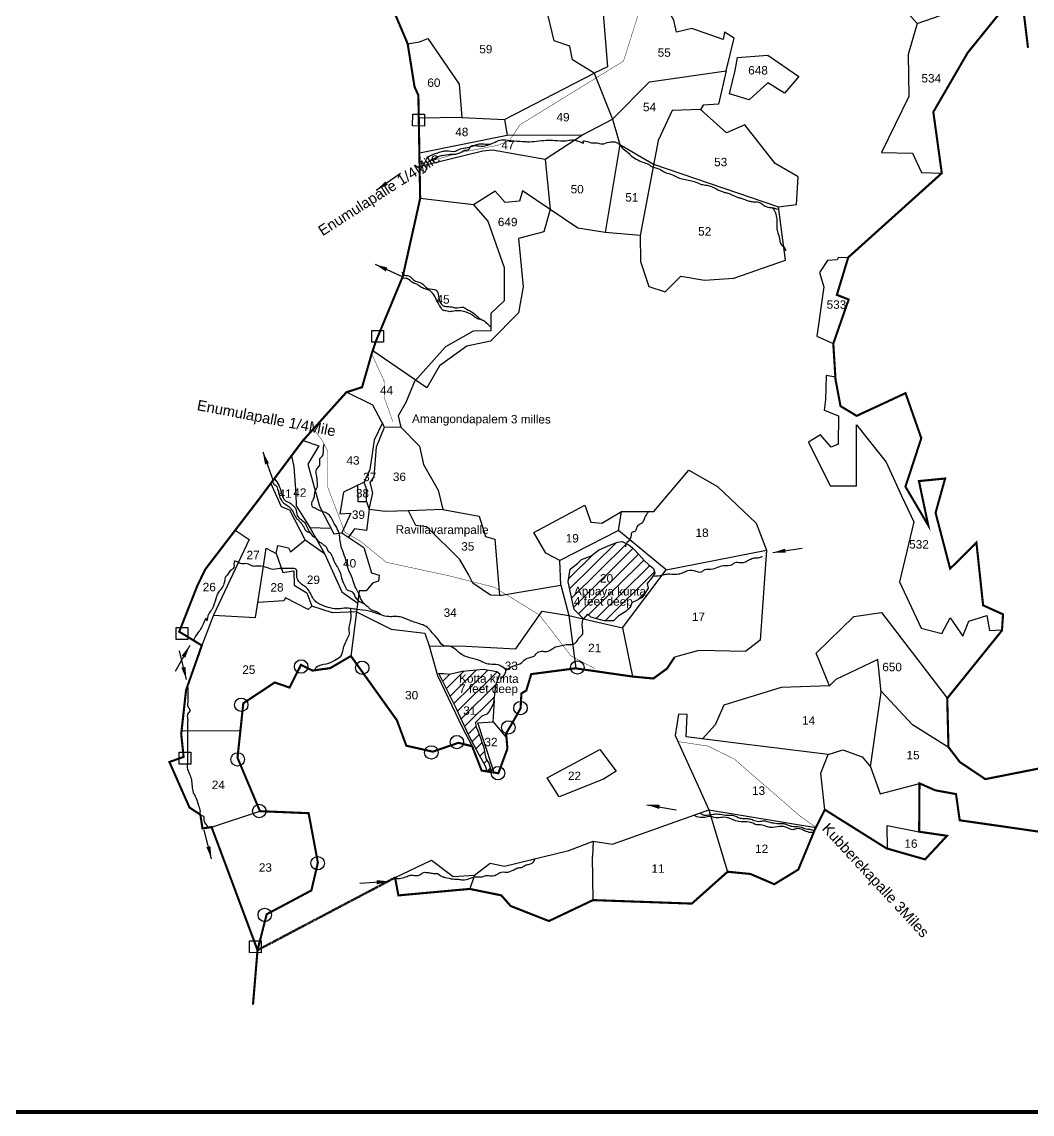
# Model space of a CAD drawing. Header units: feet. Extents: x 799341 to 808000, y 1563100 to 1570804.
# Drawn here: x 803976 to 806372, y 1563406 to 1565996 of the extents above; entities that cross this region are included whole.
import ezdxf
from ezdxf.enums import TextEntityAlignment as Align

# ---------------------------------------------------------------- set-up
doc = ezdxf.new("R2010")
doc.units = ezdxf.units.FT
doc.header["$LTSCALE"] = 15
doc.header["$MEASUREMENT"] = 0
doc.linetypes.add('HIDDEN2', pattern=[0.1875, 0.125, -0.0625])
for name, color, linetype in [('PLOT', 7, 'Continuous'), ('PLOT NO', 7, 'Continuous'), ('ROADS', 6, 'Continuous'), ('TANKS-STREAM', 4, 'Continuous'), ('text2', 7, 'Continuous'), ('VILLAGE STONES', 240, 'Continuous')]:
    doc.layers.add(name, color=color, linetype=linetype)
doc.layers.add('VILLAGE BOUNDRY', color=5, linetype='HIDDEN2', lineweight=100)
doc.styles.get("Standard").update_dxf_attribs({"font": 'arial.ttf'})
doc.linetypes.add('DOTS', pattern='A,1e-06,-3,["●",Standard,S=3,R=0,X=-1.25,Y=-1.25],-3', length=6.000001)
doc.dimstyles.get("Standard").update_dxf_attribs({"dimtxt": 0.18, "dimasz": 30, "dimexe": 0.18, "dimexo": 0.0625, "dimgap": 0.09, "dimtad": 0, "dimtih": 1, "dimtoh": 1, "dimdec": 4, "dimzin": 0, "dimdsep": 46, "dimtxsty": 'Standard', "dimcen": 0.09, "dimadec": 0, "dimazin": 0, "dimtfac": 1, "dimtdec": 4, "dimtofl": 0, "dimtmove": 0, "dimatfit": 3, "dimfxl": 1, "dimtolj": 1, "dimtzin": 0, "dimarcsym": 0})
pattern_1 = [(44.73471127229801, (-10452.99670780974, -2785.249357888318), (-13.25132800262479, 13.37461128974213), [])]

msp = doc.modelspace()

# ---------------------------------------------------------------- hatches: boundary and pattern name
at = {"layer": 'TANKS-STREAM'}
h = msp.add_hatch(dxfattribs=at)
h.set_pattern_fill('ANSI31,_O', color=256, scale=150.6206723628272, angle=-0.2652887277019851)
h.set_pattern_definition(pattern_1)
h.paths.add_polyline_path([(805422.5887292527, 1564618.43739199), (805431.1767560875, 1564622.567501499), (805447.4777302638, 1564631.490513411), (805461.3755597324, 1564653.054646278), (805459.54891286, 1564664.322676949), (805469.6279294827, 1564677.099324121), (805477.5093078376, 1564688.634995595), (805474.4318468396, 1564700.221566188), (805462.5768674676, 1564709.65938198), (805452.9079411753, 1564717.836082291), (805446.995125652, 1564725.682485111), (805439.8282141114, 1564733.222103792), (805428.2982719569, 1564745.160559419), (805423.3087237362, 1564749.562297281), (805416.4465751857, 1564755.223856833), (805400.203561006, 1564763.743744859), (805388.5130047876, 1564762.765116342), (805366.9661864768, 1564753.576312667), (805343.7495176789, 1564743.675388619), (805326.7790034508, 1564730.305153606), (805303.568513375, 1564721.655194585), (805294.4475188338, 1564712.939998455), (805276.533463075, 1564698.63572944), (805271.5681911743, 1564668.355423567), (805278.0158115332, 1564639.553606245), (805286.2497572221, 1564602.772191339), (805308.0411596276, 1564580.479780134), (805317.3978117728, 1564591.434727861), (805325.7154980967, 1564584.592637626), (805357.0946496403, 1564575.668332772), (805379.7284721235, 1564576.221959758), (805390.5821316974, 1564586.761823233), (805408.4311539687, 1564597.872420698), (805418.8044230433, 1564607.920098144)])
h = msp.add_hatch(dxfattribs=at)
h.set_pattern_fill('ANSI31,_O', color=256, scale=150.6206723628272, angle=-0.2652887277019851)
h.set_pattern_definition(pattern_1)
h.paths.add_polyline_path([(805090.5272586003, 1564372.094293853), (805094.637741847, 1564381.017660223), (805098.2973233423, 1564408.255518417), (805099.7187969248, 1564422.339946256), (805106.8602607514, 1564441.275504157), (805109.6153806442, 1564450.47598467), (805102.7094196824, 1564455.591089254), (805089.3034751776, 1564457.8866124), (805071.4126321564, 1564460.950092503), (805021.3806300298, 1564456.784208439), (805010.1696250826, 1564454.462853453), (804990.1230497934, 1564449.809459873), (804977.0632980509, 1564451.395385035), (804965.1526481817, 1564451.287699459), (804973.2269392507, 1564435.145504191), (805007.1514192269, 1564367.323378946), (805035.3551266282, 1564305.949023258), (805060.9509252638, 1564258.256106975), (805075.5288433965, 1564231.092921373), (805079.9853251413, 1564218.757883108), (805088.4535425595, 1564221.817335015), (805083.3744494783, 1564238.099673011), (805076.3738947682, 1564249.513293016), (805073.4624934901, 1564265.243601969), (805072.1526850114, 1564275.2758922), (805069.1998802992, 1564282.064151693), (805066.7847028569, 1564287.765779929), (805064.6521415252, 1564295.905064507), (805057.4361545604, 1564314.799804652), (805052.8721056524, 1564325.118158751), (805052.3733716147, 1564334.604701346), (805067.3641045403, 1564349.710127726), (805079.3242441153, 1564354.803518336), (805084.7800520833, 1564361.28169067)])

# ---------------------------------------------------------------- linework, layer by layer
at = {"layer": 'PLOT'}
for points in [[(805268.1209070255, 1566360.165072631), (805295.5833359514, 1566294.947329848), (805329.5924839921, 1566144.729924766), (805340.4960877257, 1566035.576637247), (805354.0877263992, 1566024.977752586), (805364.9651013918, 1565889.808852681), (805333.2680767456, 1565874.676111277), (805282.5618929939, 1565906.089495348), (805276.0959993327, 1565938.330328544), (805238.886353838, 1565951.556215753), (805218.7157944534, 1566033.68073228), (805195.4467533425, 1566075.37829074), (805164.7750263317, 1566088.393342045), (804927.2357565201, 1566100.385860468), (804838.9546332245, 1566130.267405917), (804824.3402980419, 1566114.161263683)], [(804919.0149066189, 1565685.530368167), (805126.8504914988, 1565727.767083238), (805306.2890133221, 1565728.540823795), (805377.4241741613, 1565765.785180623), (805465.045500383, 1565853.737753856), (805646.978824046, 1565879.881258274), (805665.5930045705, 1565957.529872993), (805642.5992494219, 1565971.551914444), (805639.6369934482, 1565954.291089646), (805564.8182716032, 1565980.54916814), (805528.7498659538, 1565972.079059273), (805522.1200775817, 1566000.310797513), (805477.769903206, 1566079.066948224), (805447.6126775814, 1566102.239145184), (805380.3686589632, 1566104.46983893), (805329.5924839921, 1566144.729924766)], [(805963.9618568519, 1566145.327468827), (806099.7192953822, 1565991.97133208), (806345.1315574253, 1566078.431306403)], [(806099.7192953822, 1565991.97133208), (806078.3063542057, 1565918.805307039), (806079.9927403067, 1565819.53078659), (806014.9533316481, 1565686.667430554), (806088.7172955616, 1565684.837221088), (806109.6954623609, 1565639.17139474), (806158.0252853701, 1565637.393505684)], [(804891.1952702495, 1565944.476940308), (804919.1882518332, 1565948.959790398), (804939.2490128336, 1565956.547622262), (805013.1525083487, 1565848.298929048), (805019.919378403, 1565769.70377739), (804917.5898554393, 1565767.934139855)], [(805673.6952650514, 1565911.429525957), (805745.3207886994, 1565917.440297511), (805818.8132031374, 1565866.448478452), (805784.5925938156, 1565827.324465953), (805745.268871319, 1565851.300472901), (805701.2464214849, 1565811.514418961), (805654.6701050549, 1565825.526613995), (805667.9392695739, 1565880.521026924), (805673.6952650514, 1565911.429525957)], [(805646.978824046, 1565879.881258274), (805628.1136789921, 1565801.185750944), (805592.0007818581, 1565798.817065366), (805585.7301572085, 1565788.486958458), (805518.7527169619, 1565786.133279904), (805485.0216277255, 1565715.248148312), (805442.7552377552, 1565489.510460542), (805359.5982825509, 1565496.56311443)], [(805019.919378403, 1565769.70377739), (805120.9337926048, 1565764.795446508), (805333.2680767456, 1565874.676111277), (805377.4241741613, 1565765.785180623), (805394.1568080124, 1565705.771631623), (805359.5982825509, 1565496.56311443), (805294.5426074833, 1565507.309465646), (805163.6516025339, 1565595.561933328), (805156.4542410806, 1565570.87469733), (805122.3985983204, 1565567.537008193), (805098.6643446181, 1565594.657552137), (805047.2943224172, 1565562.164738304), (804920.8851145895, 1565577.385346553)], [(805442.7552377552, 1565489.510460542), (805443.7333709872, 1565427.96271676), (805463.3127647253, 1565368.863919521), (805501.7859180901, 1565356.270220942), (805538.8301676019, 1565392.931480716), (805594.8974883928, 1565383.737199625), (805664.5246154004, 1565388.380973591), (805787.3594010065, 1565430.85270788), (805770.9884982102, 1565557.417199549), (805813.5094069811, 1565562.917207135), (805817.720963487, 1565628.383144745), (805763.1794367532, 1565660.502303378), (805690.6758414841, 1565752.174724541), (805647.0851143544, 1565733.339397026), (805585.7301572085, 1565788.486958458)], [(805120.9337926048, 1565764.795446508), (805126.8504914988, 1565727.767083238)], [(804911.5206900652, 1565651.411244428), (805069.7454347303, 1565690.486149912), (805092.672355371, 1565692.511911374), (805217.1395154203, 1565670.780749637), (805308.3696458639, 1565729.630184105)], [(805394.1568080124, 1565705.771631623), (805474.4452277361, 1565658.76137288), (805770.9884982102, 1565557.417199549)], [(805217.1395154203, 1565670.780749637), (805229.0971050085, 1565551.435699487)], [(805047.2943224172, 1565562.164738304), (805081.2755160412, 1565523.874633306), (805120.2600647063, 1565414.105142992), (805120.4635740902, 1565334.895238967), (805088.1343744372, 1565304.453749486), (805088.7393517122, 1565263.407710892), (805046.6712624812, 1565262.78766962), (804981.2781242153, 1565225.917120816), (804907.2339301227, 1565143.085842757), (804886.9430332768, 1565093.325502764), (804868.7842071458, 1565062.219149767), (804874.663111583, 1565035.000400107), (804919.610403114, 1564989.858010591), (804928.6431572228, 1564946.395023492), (804963.1896790129, 1564885.454047506), (804974.9900713288, 1564840.213448784), (804893.4226514198, 1564837.017372589), (804837.5063332559, 1564834.826389798), (804800.1712278441, 1564839.974518621), (804808.7830811442, 1564879.780008434), (804802.1529209387, 1564903.942424686), (804811.5679371565, 1564917.224932554), (804817.6244222885, 1564988.354428879), (804836.5881488656, 1565035.424437965), (804871.6786639882, 1565035.852540585), (804874.663111583, 1565035.000400107)], [(805229.0971050085, 1565551.435699487), (805213.8842827271, 1565498.621597495), (805154.3264162833, 1565482.658423346), (805165.1541692808, 1565367.959568164), (805154.4303480617, 1565305.912844711), (805087.7473964231, 1565239.289417601), (805031.4218977002, 1565226.859006053), (804966.77398001, 1565180.926052502), (804936.5819831227, 1565128.487956533), (804808.3603399438, 1565216.320412803)], [(805936.1748104527, 1565437.669744787), (805912.0052234884, 1565437.01008976), (805909.6650175059, 1565431.683401667), (805887.0361080476, 1565430.008951208), (805868.0246304518, 1565401.807867746), (805878.109214083, 1565367.883583444), (805861.8908073434, 1565251.000649293), (805900.697487719, 1565233.269905263)], [(805905.6476778975, 1565153.544324769), (805884.1238726617, 1565157.390749142), (805881.9120617765, 1565100.749570181), (805878.910327526, 1565075.183169852), (805913.3076255639, 1565061.64567689), (805912.5214550471, 1564994.862642711), (805895.3516869321, 1564987.6260351), (805870.4750455152, 1565017.143665674), (805841.5114526233, 1564999.746688271), (805893.1915324787, 1564896.062672724), (805955.6419112686, 1564896.021035579), (805955.684932015, 1564960.546638479), (805955.7384079866, 1565040.753738645), (806026.3043833555, 1564951.81116023), (806062.952669896, 1564870.733221839), (806091.8625953376, 1564810.677083243), (806058.0140738039, 1564668.100634075), (806109.1444412672, 1564558.635917913), (806158.1815587512, 1564545.60351289), (806177.9941298435, 1564583.110437795), (806208.1066105515, 1564539.442734876), (806222.1824118164, 1564575.06916585), (806265.1359930476, 1564588.272930329), (806271.4188344128, 1564552.825594313), (806300.8721775019, 1564554.82592933)], [(804836.5881488656, 1565035.424437965), (804808.6394851268, 1565087.339462399), (804745.8765847568, 1565117.884561869)], [(804831.194391362, 1565045.443416161), (804811.6129918846, 1565004.04229275), (804801.6741315357, 1564934.447195344), (804787.8566364598, 1564904.724567621), (804739.2628073826, 1564880.935491815), (804730.2088753523, 1564829.346813622), (804756.2626161985, 1564831.227365759), (804735.0224771532, 1564784.986348877)], [(804643.2222734931, 1565003.740589291), (804680.5285992802, 1564991.058520769), (804654.4476243062, 1564947.263576542), (804682.1026223192, 1564847.429943173), (804716.0880107961, 1564782.294594099), (804735.0224771532, 1564784.986348877), (804786.8929210892, 1564749.446928582), (804805.8173087226, 1564689.878347402), (804823.6012754983, 1564684.515017733), (804822.237866028, 1564669.593018948), (804808.0261788537, 1564665.211584057), (804792.9168547976, 1564647.215043822), (804776.4998084552, 1564647.291057946), (804756.6784439916, 1564492.433002918)], [(804615.8154004507, 1564967.458199059), (804621.3661000764, 1564940.989248615), (804625.6379900887, 1564876.838083765), (804627.0862280513, 1564848.28698055), (804659.5984948002, 1564797.596929786), (804694.0885935738, 1564735.317174394)], [(805108.7912743064, 1564636.278036859), (805254.6605925087, 1564660.666779394), (805251.9132419261, 1564718.839675282), (805218.8100859286, 1564735.990392083), (805190.7685146921, 1564785.249775144), (805311.0520730328, 1564850.202050111), (805325.518791072, 1564810.066244435), (805351.517291077, 1564807.139165985), (805398.2103112681, 1564835.194006353), (805475.0127657783, 1564834.867071192), (805558.3289684823, 1564933.273087592), (805625.7718844177, 1564894.49890415), (805717.644148846, 1564807.486481635), (805741.9086111735, 1564743.838308481), (805727.4765440836, 1564530.262203391), (805692.1613116885, 1564503.486186335), (805581.7442591973, 1564505.33430039)], [(804648.3285498935, 1564768.086093998), (804611.569502794, 1564838.700966082), (804591.8501047804, 1564845.942313829), (804566.8276012968, 1564902.047078291)], [(804772.4894544128, 1564897.201574155), (804772.7795712358, 1564858.631636127), (804793.984513901, 1564858.791136269), (804800.1712278441, 1564839.974518621)], [(804793.984513901, 1564858.791136269), (804793.7577178781, 1564888.942812606), (804787.8566364598, 1564904.724567621)], [(804800.1712278441, 1564839.974518621), (804793.3405781264, 1564790.437485649), (804764.9388150309, 1564794.35379802), (804751.0137044911, 1564774.029840579)], [(804974.9900713288, 1564840.213448784), (805061.0431777864, 1564824.028107535), (805075.803601425, 1564776.203633324), (805097.5848114918, 1564769.500560757), (805108.7912743064, 1564636.278036859), (805087.8762193299, 1564636.467520492), (805045.4124922049, 1564664.866479612), (805035.2389969471, 1564686.027647477), (805015.0745806916, 1564721.118268596), (804936.3099799367, 1564798.611290768), (804910.376176027, 1564802.154900907), (804893.4226514198, 1564837.017372589)], [(804942.379848161, 1564516.491684067), (805029.1422698272, 1564515.751212021), (805147.7314298282, 1564509.761401681), (805210.0203866647, 1564598.818358378), (805273.6837929811, 1564588.460805877), (805400.580819609, 1564558.983330297), (805504.3234860192, 1564697.008301647), (805391.6386056769, 1564789.88962272), (805398.2103112681, 1564835.194006353)], [(804482.1290441372, 1564790.595826706), (804515.4653494083, 1564768.782333212), (804430.595244389, 1564588.993175741), (804403.0332677758, 1564517.565697688)], [(804659.5984948002, 1564797.596929786), (804708.9681891288, 1564795.940225072)], [(805391.6386056769, 1564789.88962272), (805251.9132419261, 1564718.839675282)], [(804430.595244389, 1564588.993175741), (804530.214173255, 1564583.55529115), (804547.0780689168, 1564690.118345908), (804555.713395082, 1564748.560619601), (804579.1346077365, 1564735.499344465), (804583.0772673984, 1564754.385121946), (804608.9175099969, 1564748.9906243), (804613.1506762634, 1564739.892846414), (804648.3285498935, 1564768.086093998), (804694.0885935738, 1564735.317174394), (804735.4507464209, 1564644.547154138), (804772.6900173094, 1564617.526363997)], [(805504.3234860192, 1564697.008301647), (805741.9086111735, 1564743.838308481)], [(804579.1346077365, 1564735.499344465), (804595.309660504, 1564690.491911813), (804621.2862126892, 1564694.594762946), (804622.35025413, 1564660.866734633), (804652.1590947729, 1564642.692820392), (804664.1491791328, 1564610.919895473)], [(805254.6605925087, 1564660.666779394), (805273.6837929811, 1564588.460805877), (805290.1227160927, 1564463.446201672)], [(804770.0759901846, 1564597.103796364), (804713.1409648225, 1564594.93966704), (804664.1491791328, 1564610.919895473), (804655.3500493502, 1564602.908899058), (804601.1530220899, 1564630.115612718), (804597.8500671873, 1564623.535974357), (804535.854770578, 1564619.198258437)], [(804770.0759901846, 1564597.103796364), (804851.966304003, 1564556.347969518), (804931.5921392511, 1564546.824187248), (804942.379848161, 1564516.491684067), (804961.9687958518, 1564446.517548428), (805021.2442075561, 1564322.308066118), (805044.0612118524, 1564278.567576871)], [(805892.056931743, 1564421.627487153), (805860.1854005435, 1564499.092452324), (805949.5103990182, 1564585.839399583), (806015.3411050623, 1564596.047978909), (806170.8958377925, 1564392.197224086)], [(805400.580819609, 1564558.983330297), (805424.2592335164, 1564443.807658569)], [(805581.7442591973, 1564505.33430039), (805524.2064744341, 1564489.542318145)], [(805988.8392944561, 1564229.995869785), (806014.2551715827, 1564406.508407018), (806006.6423315266, 1564484.607234339), (805907.0573067591, 1564436.728457324), (805892.056931743, 1564421.627487153), (805777.386455326, 1564417.989347836), (805641.4207159512, 1564375.833180269), (805620.871075633, 1564329.645503507), (805590.7812456065, 1564295.750481695)], [(806175.3791236874, 1564274.584935558), (806088.3959861869, 1564329.556746305), (806013.9676579592, 1564409.45796023)], [(805094.1739020768, 1564336.180358474), (805097.3431708545, 1564386.890822276)], [(805880.6779668446, 1564128.106291686), (805871.2398431811, 1564215.086352757), (805888.4236466031, 1564258.911465646), (805683.3721520348, 1564284.290562422), (805551.5172021845, 1564300.610168087), (805554.4192465874, 1564353.828260148), (805533.6542629963, 1564354.960598834), (805525.6541008288, 1564303.745082841), (805576.7355604641, 1564190.97995514), (805605.6408568736, 1564127.419795351), (805650.0599904729, 1563981.030979424)], [(805096.7725067652, 1564216.050909666), (805070.6874703431, 1564295.527728266), (805057.9324294127, 1564334.390241542), (805094.1739020768, 1564336.180358474), (805125.5943138944, 1564298.527762785)], [(804355.0055106499, 1564315.450833209), (804494.567302587, 1564315.843536123)], [(805221.9893972178, 1564203.724988733), (805346.7007733475, 1564270.75792717), (805385.6933539608, 1564219.58962483), (805355.812151085, 1564200.514987192), (805250.8770871795, 1564158.232945364), (805221.9893972178, 1564203.724988733)], [(805888.4236466031, 1564258.911465646), (805923.4572814348, 1564270.364114525), (805968.9346666641, 1564253.829023767), (805988.8392944561, 1564229.995869785), (806012.2394900684, 1564165.338929199), (806105.1051124491, 1564190.542437324)], [(804426.2105072293, 1564086.926562506), (804540.9213856751, 1564124.608840935)], [(805376.8052137645, 1564046.465214611), (805481.7240905322, 1564083.247843626), (805605.6408568736, 1564127.419795351), (805859.4557699416, 1564086.241501875)], [(806029.5841609025, 1564035.662022864), (806028.3718052688, 1564090.254875656), (806104.3435681096, 1564075.933040263)], [(805049.7108897509, 1563973.026299621), (805087.1918860514, 1564001.672087895), (805121.0703859288, 1563994.206049314), (805273.3498107187, 1564031.001469565), (805331.5482323491, 1564053.420833086), (805376.8052137645, 1564046.465214611)], [(805331.5482323491, 1564053.420833086), (805329.6321177438, 1564017.234866934)], [(805330.94080981, 1563913.743143445), (805329.6321177438, 1564017.234866934)], [(804861.4507634576, 1563967.074479881), (804947.6270546033, 1564008.282892959), (804998.8798567092, 1563969.419499679), (805049.7108897509, 1563973.026299621), (805038.3364995881, 1563940.26306991)]]:
    msp.add_lwpolyline(points, dxfattribs=at)
at = {"layer": 'ROADS', "linetype": 'DOTS', "ltscale": 0.15, "const_width": 1}
for points in [[(805462.6912903936, 1566090.653046704), (805403.0765096352, 1565903.140779466), (805282.5697540601, 1565829.053053905), (805157.5774850181, 1565752.207628253), (805132.9941033098, 1565715.02818956), (805105.6318461816, 1565703.752328661), (805017.3668621222, 1565686.381725683), (804941.113651848, 1565664.697136617), (804919.4815701185, 1565658.545490001)], [(804855.7827623164, 1565048.271273389), (804844.2432620834, 1565081.672553111), (804836.3614073591, 1565104.225985697), (804835.127975908, 1565145.845112785), (804804.8236130704, 1565210.941372857)], [(805335.33111766, 1564462.671952883), (805278.8526529636, 1564492.340609773), (805203.7402574333, 1564589.839412102), (805096.3385822163, 1564655.646514279), (804986.8816431365, 1564683.318915268), (804840.2274631086, 1564714.798507545), (804781.8248894507, 1564762.69171273), (804742.0278617617, 1564786.510970626), (804702.1344201266, 1564891.714964597), (804701.9128641549, 1564977.157361362), (804688.9352410913, 1565003.071466971), (804667.9104719595, 1565031.192033016)], [(805532.008133278, 1564289.718207226), (805603.212694579, 1564278.946656752), (805665.4260481036, 1564248.605905456), (805820.6398281403, 1564113.965378431), (805859.4557699416, 1564086.241501875)]]:
    msp.add_lwpolyline(points, dxfattribs=at)
at = {"layer": 'TANKS-STREAM'}
for points in [[(805276.5334630748, 1564698.63572944), (805294.4475188326, 1564712.939998453), (805303.5685133745, 1564721.655194585), (805326.7790034512, 1564730.305153606), (805343.7495176791, 1564743.675388619), (805366.9661864768, 1564753.576312667), (805388.5130047882, 1564762.765116342), (805400.2035610061, 1564763.743744859), (805416.446575185, 1564755.223856834), (805423.3087237305, 1564749.56229728), (805428.2982719545, 1564745.16055942), (805439.8282141192, 1564733.222103785), (805446.9951256509, 1564725.68248511), (805452.9079411756, 1564717.836082291), (805462.576867459, 1564709.659381982), (805474.4318468395, 1564700.221566187), (805477.5093078376, 1564688.634995595), (805469.627929482, 1564677.09932412), (805459.54891286, 1564664.322676949), (805461.3755597326, 1564653.054646278), (805447.477730264, 1564631.490513411), (805431.1767560879, 1564622.567501498), (805422.5887292527, 1564618.437391989), (805418.804423043, 1564607.920098143), (805408.431153969, 1564597.872420698), (805390.5821316973, 1564586.761823233), (805379.7284721235, 1564576.221959759), (805357.0946496396, 1564575.668332772), (805325.7154980965, 1564584.592637626), (805317.3978117728, 1564591.434727861), (805308.0411596275, 1564580.479780134), (805286.2497572221, 1564602.772191339), (805278.0158115332, 1564639.553606245), (805271.5681911743, 1564668.355423567), (805276.5334630748, 1564698.63572944)], [(804964.674394263, 1564451.28337551), (804977.0632980466, 1564451.395385035), (804990.1230497938, 1564449.809459873), (805010.1696250846, 1564454.462853455), (805021.3806300277, 1564456.784208439), (805071.4126321564, 1564460.950092503), (805089.3034751776, 1564457.8866124), (805102.7094196825, 1564455.591089254), (805109.6153806442, 1564450.475984669), (805106.8602607516, 1564441.275504156), (805099.7187969248, 1564422.339946255), (805098.297323342, 1564408.255518414), (805094.6377418468, 1564381.017660223), (805090.5272586002, 1564372.094293853), (805084.7800520833, 1564361.28169067), (805079.3242441149, 1564354.803518336), (805067.3641045397, 1564349.710127725), (805052.3733716146, 1564334.604701346), (805052.8721056524, 1564325.118158752), (805057.4361545624, 1564314.799804652), (805064.6521415253, 1564295.905064506), (805066.7847028571, 1564287.76577993), (805069.1998803022, 1564282.064151707), (805072.1526850113, 1564275.2758922), (805073.4624934901, 1564265.243601969), (805076.3738947681, 1564249.513293015), (805083.3744494783, 1564238.099673009), (805088.4535425593, 1564221.817335016), (805079.9853251413, 1564218.757883109), (805075.5288433966, 1564231.092921371), (805060.9509252638, 1564258.256106975), (805035.3551266278, 1564305.949023255), (805007.1514192296, 1564367.323378942), (804973.2269392507, 1564435.145504191), (804965.1526481819, 1564451.287699459)]]:
    msp.add_lwpolyline(points, dxfattribs=at)
for points in [[(804919.7363303895, 1565643.813943856), (804924.894868697, 1565651.158641813), (804932.5245402909, 1565663.593232105), (804936.0378942365, 1565670.93639944), (804942.00423352, 1565677.654843959), (804949.3877999036, 1565681.095866508), (804959.8428484112, 1565684.931682544), (804972.5496491106, 1565688.756914973), (804982.5849812696, 1565690.345879396), (805004.4810568531, 1565689.835638808), (805012.6855112121, 1565693.681717978), (805027.2326549579, 1565697.294079292), (805039.5235261365, 1565699.690315112), (805060.8404731973, 1565706.746540818), (805075.9841686804, 1565706.471915034), (805090.9283121834, 1565707.424943244), (805106.6755141075, 1565715.032879461), (805135.5307081968, 1565714.694924322), (805163.969025147, 1565712.723311883), (805174.6080954694, 1565712.060843455), (805219.4445239601, 1565715.532959479), (805239.4994834956, 1565715.235593585), (805266.5101619393, 1565714.292813897), (805298.4277586777, 1565712.305249271), (805308.2387553283, 1565709.602327527), (805307.7601505307, 1565711.248796656), (805326.9908232224, 1565709.728832452), (805340.7017607101, 1565709.460840615), (805352.5596649253, 1565706.748441291), (805368.7478116207, 1565711.170919425), (805394.0589566577, 1565705.179264426), (805399.7937945538, 1565697.739380777), (805411.8239757871, 1565688.07560642), (805419.1583236196, 1565680.886719635), (805433.3287911215, 1565670.845772595), (805449.2585274212, 1565663.617087487), (805461.5153237127, 1565658.654046234), (805473.1318958742, 1565651.747088055), (805487.0468655489, 1565647.701343027), (805501.5394973665, 1565639.457089487), (805519.7262792349, 1565633.444526293), (805532.1814687342, 1565627.253993965), (805561.004480986, 1565619.965610478), (805573.473308331, 1565616.637017445), (805588.1821445308, 1565610.845065341), (805600.8611098798, 1565608.742071803), (805642.9295075731, 1565591.877717959), (805653.3865460013, 1565589.21481767), (805674.936426232, 1565579.96482262), (805684.0847741107, 1565577.308139379), (805701.3971179695, 1565571.345631318), (805710.876984359, 1565569.667725726), (805722.9787729775, 1565568.958150324), (805732.4423816238, 1565563.685525201), (805741.2512588601, 1565558.416089167), (805758.5757072911, 1565555.067849668), (805768.0510347397, 1565552.409652447)], [(805090.1748554105, 1565707.202893108), (805077.5266506324, 1565701.947961263), (805070.0812187038, 1565700.839052089), (805065.216721233, 1565700.86157566), (805046.1388738456, 1565702.021887074), (805039.0866721475, 1565699.565654876), (805036.8552317949, 1565694.132754598), (805022.5275115301, 1565689.911526751), (805018.7955312963, 1565687.356234245), (804999.5953729665, 1565681.442571053), (804989.5786577152, 1565681.203144042), (804976.11861935, 1565678.978700695), (804965.2355455097, 1565677.028289411), (804951.1285564268, 1565670.47720617), (804940.2225968854, 1565663.667562603), (804937.0312610434, 1565654.249626523), (804931.5281832436, 1565639.983213566), (804926.0753963584, 1565636.578312111)], [(805756.0525176481, 1565555.509161823), (805763.5351504158, 1565543.162495173), (805766.5601015388, 1565529.000129181), (805767.0272776011, 1565518.708149527), (805766.7055504362, 1565504.818410493), (805770.0010128047, 1565493.484495468), (805773.8288791316, 1565477.598531909), (805776.3672102663, 1565469.612245962), (805783.273049584, 1565462.44455086), (805787.8822000171, 1565453.609705804)], [(805088.6093238046, 1565272.229745605), (805082.8448104946, 1565277.513347758), (805075.4898754011, 1565284.7636191), (805064.6778549048, 1565290.06170945), (805054.3491248267, 1565293.389689212), (805047.8037267694, 1565298.176134832), (805043.7142770562, 1565301.47522551), (805035.8517526707, 1565305.44769136), (805011.250121112, 1565311.301834845), (804996.9582351558, 1565309.727852419), (804988.581661171, 1565309.110732488), (804981.857572301, 1565310.781865416), (804974.8068631764, 1565312.782541988), (804968.2208435293, 1565320.983253915), (804961.8708418055, 1565332.492964378), (804941.1470759562, 1565360.305833596), (804931.6373815842, 1565363.137974069), (804921.8082738082, 1565367.939623905), (804912.479920651, 1565374.5429699), (804904.613212724, 1565377.6953768), (804889.3885328001, 1565387.442164002), (804877.6340649999, 1565387.603930249)], [(804877.969628583, 1565402.993807023), (804880.6224232048, 1565396.809124308), (804888.4402135673, 1565394.909031294), (804896.9666230412, 1565392.409474949), (804903.177048083, 1565386.148596897), (804912.8373366233, 1565380.363634742), (804922.8398200835, 1565377.529370114), (804938.7044583999, 1565364.171432723), (804959.0432652904, 1565359.649152261), (804963.4365552011, 1565351.100626155), (804967.8310229209, 1565332.121580663), (804973.8684451857, 1565324.057331341), (804981.4096644443, 1565321.562336618), (804996.0164073543, 1565320.182736795), (805003.8880439085, 1565318.178259168), (805023.9249023257, 1565319.397452367), (805032.2756586204, 1565314.438631923), (805042.9230434228, 1565308.977288204), (805057.5401868329, 1565296.65475459), (805068.9921356979, 1565288.520364493)], [(804793.1256387755, 1564612.654841923), (804781.3881533424, 1564625.45104998), (804775.5800723525, 1564640.105450504), (804768.7701895563, 1564652.665803957), (804762.3380858268, 1564670.234233013), (804756.1784213408, 1564685.538110501), (804751.6906960226, 1564694.893917489), (804745.8335548459, 1564714.597560004), (804739.140411155, 1564736.97596054), (804732.4367896732, 1564757.09143458), (804725.7333469666, 1564791.853774454), (804719.894163958, 1564801.829361525), (804709.5718683741, 1564821.322228997), (804701.0100776514, 1564829.953866202), (804680.2231087523, 1564838.189765452), (804673.9020214662, 1564841.836831284), (804665.7739786194, 1564846.39647683), (804664.9211384967, 1564857.705689788), (804669.0371175088, 1564866.730811806), (804672.1844601985, 1564883.234182263), (804677.318005664, 1564895.181722715), (804676.9219451522, 1564907.393191408), (804676.0561558306, 1564915.989194628), (804673.8637018086, 1564928.890095013), (804674.7961054426, 1564934.764502553), (804681.6246103621, 1564942.872694334), (804683.0267428055, 1564952.362567347), (804683.0644308996, 1564960.502201933), (804688.9789893671, 1564966.805726481), (804691.3030571373, 1564979.90912872), (804692.7261269249, 1564993.920915912)], [(804570.2624395256, 1564906.633457392), (804574.2228452394, 1564900.17304917), (804580.8952495417, 1564894.434850679), (804582.6411781232, 1564888.522675444), (804584.5860443348, 1564883.003153661), (804586.1230112427, 1564874.533396131), (804588.0638463782, 1564868.226743869), (804592.1703542714, 1564861.516331992), (804594.5176521948, 1564857.766190001), (804599.6189878449, 1564853.216147135), (804609.2451397767, 1564847.07054009), (804615.3243757612, 1564840.941513511), (804623.1648895086, 1564826.622455366), (804627.8568893373, 1564818.728451276), (804633.3501080131, 1564813.586074502), (804637.6624576469, 1564808.842897509), (804641.9706373323, 1564803.115645838), (804645.6842121832, 1564796.603840604), (804650.5751503723, 1564789.102647518), (804661.1154578191, 1564782.853902929), (804660.7909641885, 1564782.757522937)], [(804575.0540738541, 1564913.031502969), (804585.3866600343, 1564897.561548256), (804587.0647606823, 1564893.027670747), (804592.3788257694, 1564878.576304483), (804593.2113270181, 1564874.894938199), (804600.2309977745, 1564861.850053724), (804605.8777514066, 1564858.146396513), (804613.790172714, 1564854.432406374), (804618.3027834231, 1564850.451187673), (804623.9403694447, 1564844.767568247), (804626.1876997094, 1564840.796838236), (804629.2895005264, 1564825.869025094), (804648.7381316498, 1564805.977351968), (804652.1021918358, 1564798.606909987), (804655.4731872327, 1564792.650814969), (804658.560878366, 1564786.696189261), (804667.5746983149, 1564776.18785929), (804675.1920266584, 1564769.929290131), (804680.8283025002, 1564763.962706424), (804687.8872655181, 1564759.403914473), (804693.5300900701, 1564754.85167952), (804697.7637120966, 1564751.72050608), (804699.1637470116, 1564748.319482353), (804703.6584075408, 1564740.378022329), (804707.6074143939, 1564736.965196365), (804711.5393940171, 1564729.874937598), (804719.4373675989, 1564712.105297331), (804726.1793583933, 1564700.193107295), (804732.3464945392, 1564686.586387081), (804735.1273047379, 1564675.541291574), (804742.6909324897, 1564657.684810548), (804746.9035982054, 1564650.027626564), (804756.2321572492, 1564646.306921876), (804759.3377978329, 1564644.312379937), (804769.7415614066, 1564628.140097953), (804786.1937158572, 1564617.124344312), (804792.4057700259, 1564613.135256856), (804796.9210003653, 1564609.719809167), (804801.9923621713, 1564604.038653914), (804809.6214784852, 1564600.325975533), (804819.2368851017, 1564597.45253862), (804827.0674556019, 1564590.091180463)], [(805408.4460155847, 1564751.588903798), (805409.9182365944, 1564758.769628518), (805417.7970624439, 1564768.328327058), (805422.5015430824, 1564782.669784139), (805423.4763680518, 1564786.019477499), (805431.1648095808, 1564788.858800539), (805434.556006432, 1564796.030640027), (805442.7573743002, 1564806.055129509), (805448.0475798824, 1564808.905714405), (805452.8843746859, 1564817.508400282), (805458.2122960832, 1564828.504606758), (805463.5187040535, 1564834.915999484), (805464.9614107821, 1564835.660898432)], [(805111.5316485002, 1564437.52783587), (805122.8738639372, 1564451.74247621), (805124.401688363, 1564456.991623579), (805114.6776939202, 1564467.549405667), (805105.6745386673, 1564471.345648494), (805086.136152484, 1564472.937780059), (805071.8704040672, 1564476.758389717), (805062.8703391049, 1564481.305529529), (805038.846214835, 1564488.174967541), (805020.0873867895, 1564495.770779942), (804985.7610589942, 1564516.121448044), (804978.0806110126, 1564516.186996664), (804966.1121060947, 1564528.309566487), (804956.3950645045, 1564540.368981412), (804947.4193370796, 1564550.172387586), (804938.4436089252, 1564559.975636206), (804923.4438871553, 1564567.554200768), (804896.4228307921, 1564576.690091482), (804873.157403184, 1564585.05768161), (804858.8777476028, 1564585.874710491), (804846.8498466576, 1564585.930402016), (804828.0740218869, 1564589.771894207), (804799.5494786352, 1564598.914903915), (804770.779157249, 1564602.597418368), (804756.7282816181, 1564605.120307187), (804743.9521136552, 1564605.930374627), (804731.1659018194, 1564604.487754693), (804717.6345132564, 1564604.550407659), (804697.8236078639, 1564609.475004873), (804675.7904082189, 1564619.436711884), (804668.2935502576, 1564627.255314169), (804651.5333931649, 1564654.05770177), (804643.5086693671, 1564660.062601623), (804630.8408826307, 1564673.094406562), (804628.5321585394, 1564679.33217719), (804628.325289567, 1564690.749633624), (804627.316022721, 1564697.240882035), (804614.8602973953, 1564699.893184594), (804598.4970603832, 1564700.228444093), (804587.0654460117, 1564699.762385648), (804568.6159724491, 1564698.291158277), (804553.6743057963, 1564703.465939183), (804532.6427783195, 1564705.379623362), (804523.0328675675, 1564705.683613645), (804510.8496990635, 1564711.18877886), (804497.602388495, 1564711.250116489), (804487.2328997198, 1564715.70890592), (804480.7449221042, 1564717.036261583), (804479.1204777701, 1564702.773317395), (804469.7274336371, 1564693.735603587), (804463.1902009952, 1564684.425172292), (804458.4870711291, 1564678.479204881), (804457.4057837618, 1564672.587998001), (804455.5476542145, 1564664.034385117), (804448.7362767659, 1564651.611603994), (804442.4675687384, 1564644.116233486), (804438.0049457618, 1564634.017712772), (804430.3639264453, 1564610.701263511), (804423.8138661635, 1564598.536924519), (804417.2682238596, 1564587.410228053), (804414.8766068248, 1564575.745308593), (804414.42684066, 1564580.030705073), (804402.2905367689, 1564559.762821075), (804393.9301032247, 1564547.772928354), (804382.9766368169, 1564529.765942108)], [(805473.7076861416, 1564682.05778165), (805494.9650402123, 1564684.557308637), (805500.1418408623, 1564685.905006594), (805509.9651365449, 1564687.027011843), (805540.5973933091, 1564688.753160961), (805550.9045722928, 1564693.375550358), (805570.0821093395, 1564695.154894616), (805588.5365238629, 1564692.267315872), (805593.9325955639, 1564696.445449044), (805605.863631492, 1564698.258346015), (805623.0710570482, 1564701.774412425), (805639.9272547817, 1564707.066972003), (805661.445591251, 1564709.535971316), (805668.0136843385, 1564714.409171215), (805680.4022687963, 1564714.11831185), (805687.8836839395, 1564714.317169244), (805696.784314013, 1564718.01208002), (805707.796929686, 1564723.565194325), (805717.388941196, 1564725.155266074), (805726.0438460737, 1564726.282838756), (805733.0698741917, 1564729.05228053)], [(804756.500767893, 1564605.154881571), (804755.6215017687, 1564600.77777322), (804755.7818037247, 1564596.560467053), (804754.8356276721, 1564573.460612793), (804753.1589972561, 1564567.214171829), (804751.7815732113, 1564554.382956289), (804751.7251822442, 1564542.203994319), (804748.3978306584, 1564535.306826306), (804743.7357300172, 1564524.795115196), (804739.7413821782, 1564516.255266436), (804737.3950909969, 1564507.707786852), (804732.0026383233, 1564492.066109834), (804718.7740094827, 1564481.923248525), (804698.3033169175, 1564473.459688451), (804674.2079743582, 1564465.012911213), (804669.834421604, 1564458.556817318)], [(805123.9878163629, 1564459.120251579), (805144.8581058765, 1564470.190368089), (805161.1247720502, 1564476.461873504), (805167.506596895, 1564482.426537617), (805181.6572577698, 1564489.060293038), (805191.2043040483, 1564492.542188801), (805199.7168262972, 1564501.317710171), (805212.0831351391, 1564503.728722065), (805221.2589610022, 1564503.333626158), (805233.9944704114, 1564509.268871473), (805242.136159475, 1564514.167556937), (805256.6233700113, 1564517.273811176), (805271.8150846591, 1564520.024193379), (805287.3564099147, 1564522.067894283), (805293.7447652323, 1564529.442968337), (805298.3647060106, 1564536.12085285), (805305.1022847057, 1564542.789089842), (805305.2560721688, 1564568.490309854), (805308.0411596277, 1564580.479780134)], [(804369.8838737657, 1564417.665522684), (804369.7916485518, 1564403.735508122), (804369.705981732, 1564390.796095988), (804369.6466822027, 1564381.839290408), (804369.5873826679, 1564372.882484059), (804375.0152291176, 1564362.395187051), (804369.4687442097, 1564354.962921876), (804369.3995462751, 1564344.511027039), (804369.3369319562, 1564335.053544172), (804369.2775667628, 1564326.086820477), (804369.2074145948, 1564315.490794927), (804369.1292320512, 1564303.68183374), (804369.0173019612, 1564286.77552664), (804368.7701135046, 1564249.439329087), (804368.6778499399, 1564235.503521821), (804368.6328907581, 1564228.712731841), (804373.8048632015, 1564212.261230364), (804378.2295131304, 1564199.299891708), (804382.5735038412, 1564168.918288706), (804387.0188941492, 1564160.436325056), (804390.4724946956, 1564152.954391594), (804395.3815170726, 1564137.004496174), (804398.8093810366, 1564124.047615275), (804399.556377193, 1564116.402502573), (804406.7310309855, 1564113.060960845), (804408.6666020628, 1564100.608866113), (804415.4270999837, 1564085.255014473), (804414.0742095788, 1564084.656504591)], [(805854.6668420027, 1564075.314928009), (805851.2385279711, 1564074.292343162), (805836.5630695226, 1564076.524638428), (805826.7130433545, 1564080.898778479), (805814.2043069495, 1564083.120883844), (805805.5255548033, 1564080.515862599), (805787.4987380605, 1564086.851619998), (805768.7232165211, 1564087.419572403), (805744.6481358844, 1564087.290614455), (805731.667840765, 1564091.679248261), (805718.189650434, 1564092.462945697), (805707.8591583719, 1564097.079898218), (805682.1107958542, 1564099.60389345), (805657.3445205888, 1564106.211286118), (805650.1357297823, 1564109.130300046), (805617.8786782667, 1564109.760674562), (805610.3556101315, 1564111.881735716), (805595.0060467807, 1564109.385561221), (805584.6562399138, 1564109.914500926), (805571.6830577403, 1564115.315039004), (805571.4433353404, 1564115.987538711)], [(805584.9759930173, 1564120.053501059), (805591.9066134748, 1564115.892789746), (805601.534050584, 1564115.367194754), (805612.8566517519, 1564116.998095857), (805625.3805895859, 1564118.14257401), (805641.2584979148, 1564115.664280904), (805648.7180990359, 1564114.908293153), (805661.959952308, 1564115.087411055), (805679.9841561198, 1564108.270805228), (805689.3689626508, 1564107.265315582), (805700.4407535045, 1564106.733190507), (805710.5371363971, 1564103.560218646), (805723.041419212, 1564100.376255295), (805736.2888392891, 1564101.757656292), (805750.2363611751, 1564098.326422645), (805759.617442289, 1564096.599817015), (805775.2590142891, 1564095.0844968), (805785.1279687615, 1564094.798371355), (805794.7420451009, 1564091.387202405), (805806.0423775901, 1564088.208656023), (805825.5358152972, 1564086.675500918), (805832.7423789444, 1564083.275479221), (805839.7185602972, 1564082.040869272), (805849.8227371542, 1564080.551188275), (805855.8086085354, 1564078.074965793)], [(804861.4507634576, 1563967.074479881), (804868.7834198633, 1563964.779357399), (804875.0224816573, 1563965.788447422), (804889.9347336543, 1563969.870840498), (804895.4875934299, 1563972.266921006), (804906.57088673, 1563972.215603198), (804916.2685751175, 1563972.170701012), (804923.9072716779, 1563976.286929623), (804927.3819173345, 1563978.692632667), (804936.7365043476, 1563979.341146947), (804944.6978645113, 1563978.26646376), (804954.3891457112, 1563976.837778003), (804961.6607133972, 1563976.45811653), (804973.0582739038, 1563969.48596231), (804980.3234344019, 1563967.722517266), (804999.0085816578, 1563963.830396827), (805011.4738901411, 1563963.080852179), (805021.8581663179, 1563961.648800165), (805037.4582230424, 1563964.690345589), (805048.0204035799, 1563968.156958413), (805053.4109908277, 1563969.113913573), (805068.304021262, 1563969.04495594), (805076.2842172174, 1563972.121782805), (805082.8647776763, 1563972.091313528), (805089.4421341774, 1563971.36887369), (805095.6779920127, 1563971.68599315), (805105.0502000685, 1563976.140187965), (805113.9852344762, 1563980.253565396), (805129.5708741167, 1563980.181400848), (805145.188551154, 1563987.028469254), (805154.902257875, 1563990.443104767), (805163.5690416198, 1563992.132781805), (805170.5167302244, 1563996.598045059), (805177.7979090563, 1563998.294137717), (805182.6533544173, 1563999.655626851), (805192.6311000839, 1564011.4973318), (805192.410310931, 1564012.411077179)]]:
    msp.add_spline(points, degree=3, dxfattribs=at)
at = {"layer": 'text2', "color": 5, "const_width": 10}
msp.add_lwpolyline([(799346.4329059132, 1570799.35985635), (807894.113278712, 1570799.35985635), (807894.113278712, 1563411.19652659), (799346.4329059132, 1563411.19652659)], close=True, dxfattribs=at)
at = {"layer": 'VILLAGE BOUNDRY', "linetype": 'ByBlock', "lineweight": -2, "const_width": 5.020689078760904}
for points in [[(806345.1315574253, 1566078.431306403), (806362.4737050063, 1565934.64343791)], [(804535.1563627957, 1563795.041929081), (804524.3998067854, 1563665.940386757)]]:
    msp.add_lwpolyline(points, dxfattribs=at)
at = {"layer": 'VILLAGE BOUNDRY', "lineweight": -2, "ltscale": 10, "const_width": 5.020689078760904}
for points in [[(805524.2064744341, 1564489.542318145), (805506.3835352255, 1564462.706971886), (805492.8892410512, 1564452.918013414), (805473.9480811171, 1564439.177818811), (805424.2592335164, 1564443.807658569), (805289.1886429504, 1564463.32337477), (805184.3078949873, 1564449.531973656), (805172.6946284801, 1564410.878959628), (805161.0200166416, 1564403.819421914), (805159.0846404574, 1564368.443660802), (805138.0239131779, 1564331.34955154), (805124.6867794109, 1564308.727569638), (805127.8708886916, 1564272.941271423), (805106.3332243843, 1564214.509220938), (805066.8156737434, 1564220.881521095), (805044.0612118524, 1564278.567576871), (805011.7703781018, 1564286.718206806), (804950.7700925467, 1564265.727364378), (804888.0640256234, 1564279.826677807), (804865.7543042573, 1564340.190693233), (804822.8180202142, 1564400.118884825), (804756.6784439916, 1564492.433002918), (804707.7402108018, 1564463.860022056), (804665.2997830807, 1564457.922399277), (804638.2956863642, 1564471.596360119), (804611.0263838511, 1564417.743428188), (804576.0449291411, 1564429.769010274), (804501.4778471022, 1564380.516554037), (804487.6567580717, 1564251.170518209), (804540.9213856751, 1564124.608840935), (804656.3406486183, 1564119.812011395), (804678.2602501829, 1564002.602027338), (804662.9399210183, 1563936.655271255), (804556.8837512874, 1563880.177343859), (804535.1563627957, 1563795.041929081), (804426.2105072293, 1564086.926562506), (804404.643692738, 1564083.583466439), (804399.5563771928, 1564116.402502573), (804373.7872760257, 1564133.268544366), (804326.1606258139, 1564241.18977494), (804359.838690882, 1564253.282232885), (804354.1581339249, 1564307.833363733), (804365.7323494354, 1564411.879451788), (804403.0332677758, 1564517.565697688), (804349.4306906508, 1564550.171599636), (804392.0529121724, 1564658.24472277), (804411.070415267, 1564697.811533364), (804537.7965789639, 1564863.283309748), (804641.8219643892, 1565002.183549533), (804745.8765847568, 1565117.884561869), (804783.1288986222, 1565129.907956954), (804805.8580805259, 1565208.865965314), (804816.1005889258, 1565239.37928479), (804879.6558538356, 1565392.474107468), (804920.8851145895, 1565577.385346553), (804916.6535707137, 1565822.074927129), (804907.5902037839, 1565842.099420814), (804891.1952702495, 1565944.476940308), (804847.0571362124, 1566048.525674537)], [(806319.8731518922, 1566047.191927678), (806219.4581441752, 1565922.999509766), (806137.9222610396, 1565782.470228108), (806158.0252853701, 1565637.393505684), (805936.1748104527, 1565437.669744787), (805909.1846086028, 1565348.860051901), (805937.144771051, 1565337.839660258), (805900.697487719, 1565233.269905263), (805905.9710019872, 1565148.33700953), (805917.822234608, 1565085.091966719), (805956.1661920082, 1565061.976797716), (806072.0027541505, 1565115.766108208), (806109.4325372371, 1565009.037450783), (806071.8242062365, 1564894.046403567), (806125.9056988771, 1564802.330755138), (806103.8218876527, 1564907.333949317), (806165.8825381448, 1564913.389204944), (806143.2630254522, 1564832.039515916), (806177.8290635, 1564699.636395938), (806240.1652856098, 1564761.243394522), (806256.0056152821, 1564612.736925887), (806303.2634765507, 1564591.321941405), (806300.7576035374, 1564553.077301199), (806170.8958377925, 1564392.197224086), (806173.8312753177, 1564276.627045195), (806200.8967853693, 1564240.918935798), (806261.2767750762, 1564200.624001999), (806403.426480717, 1564228.711936001)], [(806454.3076378914, 1564066.642686883), (806200.4706498418, 1564102.98525851), (806191.7929157307, 1564165.153985311), (806142.4452617655, 1564174.138649072), (806105.1051124491, 1564190.542437324), (806104.3435681096, 1564075.933040263), (806170.4409292085, 1564066.212748862), (806118.3737254179, 1564010.274119899), (806026.8545042146, 1564036.442522909), (805880.6779668446, 1564128.106291686), (805857.9941910534, 1564083.358261595), (805831.3940334467, 1564019.05663955), (805817.7573498731, 1563986.185051957), (805760.7448738943, 1563951.367403865), (805704.3462668691, 1563975.654600147), (805650.0599904729, 1563981.030979424), (805565.191836684, 1563905.443995463), (805330.94080981, 1563913.743143445), (805226.2276917853, 1563864.090311705), (805135.6560397766, 1563899.681033158), (805113.2022189789, 1563925.036213256), (805038.3364995881, 1563940.26306991), (804869.2126906482, 1563924.896622119), (804861.4507634576, 1563967.074479881), (804861.4507634576, 1563967.074479881), (804861.4507634576, 1563967.074479881)]]:
    msp.add_lwpolyline(points, dxfattribs=at)
at = {"layer": 'VILLAGE BOUNDRY'}
msp.add_lwpolyline([(804861.4507634576, 1563967.074479881), (804535.1563627957, 1563795.041929081)], dxfattribs=at)
at = {"layer": 'VILLAGE STONES'}
for points in [[(804903.1333330987, 1565777.350351231), (804930.9526369446, 1565777.221542434), (804930.8227002588, 1565749.158644463), (804903.0033964129, 1565749.287453261)], [(804806.1644191839, 1565264.6208786), (804833.9837230297, 1565264.492069802), (804833.8537863439, 1565236.429171832), (804806.0344824981, 1565236.557980629)], [(804342.322401414, 1564559.927404595), (804370.1417052597, 1564559.798595798), (804370.011768574, 1564531.735697827), (804342.1924647283, 1564531.864506625)], [(804349.5211041088, 1564264.310099384), (804377.3404079545, 1564264.181290587), (804377.2104712686, 1564236.118392616), (804349.3911674229, 1564236.247201414)], [(804515.8795057148, 1563817.21191819), (804543.6988095605, 1563817.083109392), (804543.5688728746, 1563789.020211421), (804515.7495690288, 1563789.149020219)]]:
    msp.add_lwpolyline(points, close=True, dxfattribs=at)
for centre in [(804638.6471465774, 1564467.624079742), (804783.4405675133, 1564464.569412828), (805293.7268409705, 1564465.463336224), (804496.6020214998, 1564376.885816114), (805158.8165991901, 1564369.128902289), (805129.9606089693, 1564323.167208988), (805008.0174640376, 1564288.335982016), (804947.4357549001, 1564263.979234975), (804488.045569924, 1564247.381707783), (805105.54140567, 1564214.767627683), (804539.1572793036, 1564125.059463397), (804677.8223737829, 1564001.231625567), (804552.2806471097, 1563878.626334517)]:
    msp.add_circle(centre, 15.91953152045342, dxfattribs=at)

# ---------------------------------------------------------------- texts
at = {"layer": 'PLOT NO'}
for s, p in [('59', (805076.6435645284, 1565931.614427802)), ('55', (805499.7032839147, 1565923.448155361)), ('60', (804953.4337458799, 1565852.000960174)), ('54', (805464.8314820937, 1565794.276483081)), ('49', (805259.7445919544, 1565770.155281395)), ('48', (805019.6645152373, 1565735.129759123)), ('47', (805128.970201245, 1565703.87830496)), ('53', (805633.6511517183, 1565663.721723078)), ('50', (805293.2742112237, 1565599.48665824)), ('51', (805422.8595491323, 1565580.060702758)), ('649', (805128.4067946367, 1565521.764319968)), ('52', (805595.760161127, 1565499.377834847)), ('45', (804975.1636101691, 1565338.127509691)), ('44', (804841.0591671648, 1565122.630281967)), ('43', (804761.5978488107, 1564956.307408538)), ('37', (804801.2154420938, 1564917.110999129)), ('36', (804871.74371794, 1564917.441401568)), ('41', (804600.6702472371, 1564877.662912764)), ('42', (804635.4785089416, 1564880.044948999)), ('38', (804784.0474761188, 1564878.478071435)), ('39', (804774.4242521474, 1564827.688876059)), ('18', (805589.4772877304, 1564784.784081028)), ('35', (805033.8395605983, 1564752.360848057)), ('19', (805281.6046933518, 1564771.713712234)), ('532', (806103.96567046, 1564757.188195189)), ('27', (804524.5890452672, 1564732.03692209)), ('40', (804753.5219236405, 1564712.491703894)), ('20', (805362.8916999229, 1564676.732917739)), ('26', (804420.7321379496, 1564656.053607111)), ('28', (804581.377362591, 1564655.309788418)), ('29', (804667.7145246471, 1564673.218448712)), ('34', (804992.1419438731, 1564595.317805703)), ('17', (805580.9913025427, 1564585.533082854)), ('21', (805334.8189799164, 1564511.633568047)), ('33', (805137.1527851328, 1564469.288652543)), ('25', (804514.6410178556, 1564460.149801621)), ('650', (806040.1196719699, 1564466.412043032)), ('30', (804900.6822528242, 1564399.650220583)), ('31', (805038.5467925846, 1564363.126167169)), ('14', (805842.2397342091, 1564339.866274257)), ('32', (805088.8760574841, 1564288.582880922)), ('15', (806089.8602076854, 1564257.600022003)), ('22', (805286.9169541522, 1564208.350138663)), ('24', (804442.215953069, 1564186.937171385)), ('13', (805723.506095815, 1564173.248358999)), ('12', (805730.7267736628, 1564035.398389773)), ('16', (806084.8212039882, 1564047.729829899)), ('23', (804553.8267409087, 1563990.967674119)), ('11', (805485.1288172883, 1563988.561520764))]:
    msp.add_text(s, height=20, rotation=359.7347112722979, dxfattribs=at).set_placement(p, align=Align.MIDDLE_CENTER)
for s, height, rotation, p in [('648', 20, 359.7347112722979, (805698.8791972868, 1565871.416971785)), ('534', 20, 359.7347112722979, (806109.6922883996, 1565852.489511156)), ('Enumulapalle 1/4Mile', 25, 32.5862536239177, (804689.3186188064, 1565487.601922013)), ('533', 20, 359.7347112722979, (805884.7870988825, 1565315.976439106)), ('Enumulapalle 1/4Mile', 25, 349.162901134233, (804390.0230376448, 1565075.833026358)), ('Amangondapalem 3 milles', 20, 359.7347112722979, (804901.5197367733, 1565045.225271532)), ('Raviliavarampalle', 20, 359.7347112722979, (804862.6562596074, 1564782.676701598)), ('Appaya kunta', 20, 359.7347112722979, (805285.5522289615, 1564636.602028884)), ('4 feet deep', 20, 359.7347112722979, (805285.4401984966, 1564612.406402467)), ('7 feet deep', 20, 359.7347112722979, (805013.0761915506, 1564405.23199813)), ('Kotta kunta ', 20, 359.7347112722979, (805013.1882220155, 1564429.427624545)), ('Kubberekapalle 3Miles', 25, 312.7163316918413, (805872.2537914633, 1564082.171544315))]:
    msp.add_text(s, height=height, rotation=rotation, dxfattribs=at).set_placement(p)

# ---------------------------------------------------------------- leaders
at = {"layer": 'PLOT NO', "color": 5}
for points in [[(804816.8328775598, 1565596.778126307), (804874.2604242488, 1565637.308502213)], [(804813.94039867, 1565421.27152693), (804878.0792687896, 1565392.51670421)], [(804547.525198551, 1564976.462800273), (804571.3101612946, 1564910.319697556)], [(805757.400899291, 1564737.66984793), (805826.8797814053, 1564748.315007861)], [(804374.3795167654, 1564517.120091185), (804339.8071110963, 1564455.920554781)], [(804366.4811601894, 1564436.52153382), (804349.8353914514, 1564504.811744487)], [(805458.7800743215, 1564139.97719107), (805528.000449884, 1564127.763506253)], [(804426.0707413775, 1564011.472873264), (804408.5592201913, 1564079.546224258)], [(804847.7164278398, 1563958.186948234), (804777.5983297451, 1563953.279116798)]]:
    msp.add_leader(points, dimstyle='Standard', override={"dimgap": 0.09, "dimtad": 0}, dxfattribs=at)

doc.saveas('drawing.dxf')
